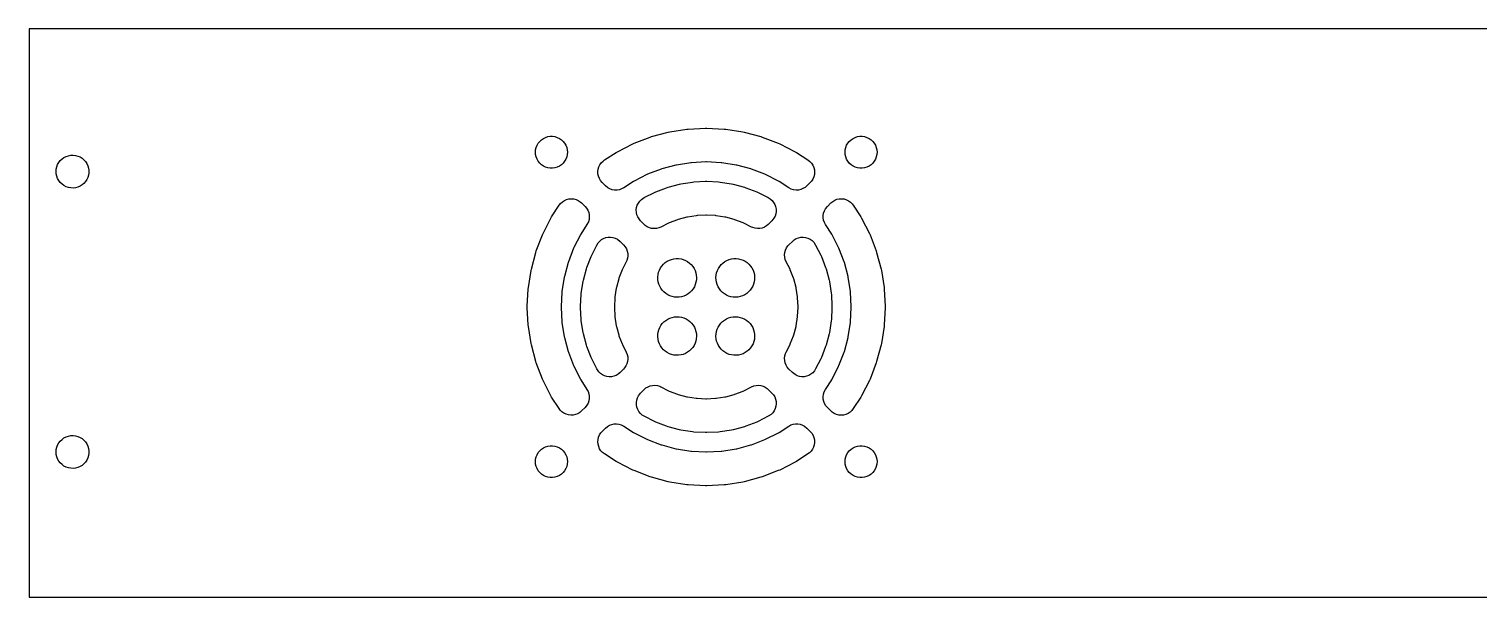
# Model space of a CAD drawing. Header units: metres. Extents: x 0 to 300, y 0 to 59.
# Drawn here: x 0 to 149.9, y 0 to 58.8 of the extents above; entities that cross this region are included whole.
import ezdxf

# ---------------------------------------------------------------- set-up
doc = ezdxf.new("R2010")
doc.units = ezdxf.units.M

msp = doc.modelspace()

# ---------------------------------------------------------------- linework, layer by layer
for p, q in [((299.75, 58.75), (0, 58.75)), ((0, 58.75), (0, 0)), ((64.3591, 47.6149), (66.0777, 48.0754)), ((66.0777, 48.0754), (66.2313, 48.108)), ((66.2313, 48.108), (67.9887, 48.3864)), ((67.9887, 48.3864), (68.1448, 48.4028)), ((68.1448, 48.4028), (69.9215, 48.4959)), ((69.9215, 48.4959), (70.0785, 48.4959)), ((70.0785, 48.4959), (71.8552, 48.4028)), ((71.8552, 48.4028), (72.0113, 48.3864)), ((72.0113, 48.3864), (73.7687, 48.108)), ((73.7687, 48.108), (73.9223, 48.0754)), ((73.9223, 48.0754), (75.6409, 47.6149)), ((52.3639, 46.2466), (52.4189, 46.4877)), ((52.4189, 46.4877), (52.5092, 46.7179)), ((52.5092, 46.7179), (52.6329, 46.9321)), ((52.6329, 46.9321), (52.7871, 47.1254)), ((52.7871, 47.1254), (52.9684, 47.2936)), ((52.9684, 47.2936), (53.1727, 47.4329)), ((53.1727, 47.4329), (53.3955, 47.5402)), ((53.3955, 47.5402), (53.6318, 47.6131)), ((53.6318, 47.6131), (53.8764, 47.65)), ((53.8764, 47.65), (54.1237, 47.65)), ((54.1237, 47.65), (54.3682, 47.6131)), ((54.3682, 47.6131), (54.6045, 47.5402)), ((54.6045, 47.5402), (54.8273, 47.4329)), ((54.8273, 47.4329), (55.0316, 47.2936)), ((55.0316, 47.2936), (55.2129, 47.1254)), ((55.2129, 47.1254), (55.3671, 46.9321)), ((55.3671, 46.9321), (55.4908, 46.7179)), ((55.4908, 46.7179), (55.5811, 46.4877)), ((55.5811, 46.4877), (55.6362, 46.2466)), ((60.82, 46.0571), (62.4053, 46.8649)), ((62.4053, 46.8649), (62.5488, 46.9288)), ((62.5488, 46.9288), (64.2098, 47.5664)), ((64.2098, 47.5664), (64.3591, 47.6149)), ((75.6409, 47.6149), (75.7902, 47.5664)), ((75.7902, 47.5664), (77.4512, 46.9288)), ((77.4512, 46.9288), (77.5947, 46.8649)), ((77.5947, 46.8649), (79.18, 46.0571)), ((84.3638, 46.2466), (84.4189, 46.4877)), ((84.4189, 46.4877), (84.5092, 46.7179)), ((84.5092, 46.7179), (84.6329, 46.9321)), ((84.6329, 46.9321), (84.7871, 47.1254)), ((84.7871, 47.1254), (84.9684, 47.2936)), ((84.9684, 47.2936), (85.1727, 47.4329)), ((85.1727, 47.4329), (85.3955, 47.5402)), ((85.3955, 47.5402), (85.6318, 47.6131)), ((85.6318, 47.6131), (85.8763, 47.65)), ((85.8763, 47.65), (86.1236, 47.65)), ((86.1236, 47.65), (86.3682, 47.6131)), ((86.3682, 47.6131), (86.6045, 47.5402)), ((86.6045, 47.5402), (86.8273, 47.4329)), ((86.8273, 47.4329), (87.0316, 47.2936)), ((87.0316, 47.2936), (87.2129, 47.1254)), ((87.2129, 47.1254), (87.3671, 46.9321)), ((87.3671, 46.9321), (87.4908, 46.7179)), ((87.4908, 46.7179), (87.5811, 46.4877)), ((87.5811, 46.4877), (87.6361, 46.2466)), ((3.0822, 44.938), (3.2339, 45.1344)), ((3.2339, 45.1344), (3.4125, 45.3067)), ((3.4125, 45.3067), (3.6144, 45.4511)), ((3.6144, 45.4511), (3.8351, 45.5646)), ((3.8351, 45.5646), (4.07, 45.6447)), ((4.07, 45.6447), (4.3141, 45.6898)), ((4.3141, 45.6898), (4.5621, 45.6989)), ((4.5621, 45.6989), (4.8088, 45.6717)), ((4.8088, 45.6717), (5.0489, 45.6089)), ((5.0489, 45.6089), (5.2773, 45.5119)), ((5.2773, 45.5119), (5.4892, 45.3826)), ((5.4892, 45.3826), (5.6799, 45.2238)), ((5.6799, 45.2238), (5.8455, 45.039)), ((5.8455, 45.039), (5.9825, 44.832)), ((52.3454, 46), (52.3639, 46.2466)), ((52.3639, 45.7534), (52.3454, 46)), ((52.4189, 45.5123), (52.3639, 45.7534)), ((52.5092, 45.2821), (52.4189, 45.5123)), ((52.6329, 45.0679), (52.5092, 45.2821)), ((52.7871, 44.8746), (52.6329, 45.0679)), ((55.3671, 45.0679), (55.2129, 44.8746)), ((55.4908, 45.2821), (55.3671, 45.0679)), ((55.5811, 45.5123), (55.4908, 45.2821)), ((55.6362, 45.7534), (55.5811, 45.5123)), ((55.6362, 46.2466), (55.6546, 46)), ((55.6546, 46), (55.6362, 45.7534)), ((59.1566, 44.9109), (59.3317, 45.0861)), ((59.3317, 45.0861), (59.4842, 45.1995)), ((59.4842, 45.1995), (60.6841, 45.9786)), ((60.6841, 45.9786), (60.82, 46.0571)), ((69.9607, 44.9979), (68.4714, 44.9199)), ((70.0393, 44.9979), (69.9607, 44.9979)), ((71.5286, 44.9199), (70.0393, 44.9979)), ((79.18, 46.0571), (79.3159, 45.9786)), ((79.3159, 45.9786), (80.5158, 45.1995)), ((80.5158, 45.1995), (80.7117, 45.0478)), ((80.7117, 45.0478), (80.88, 44.866)), ((84.3454, 46), (84.3638, 46.2466)), ((84.3638, 45.7534), (84.3454, 46)), ((84.4189, 45.5123), (84.3638, 45.7534)), ((84.5092, 45.2821), (84.4189, 45.5123)), ((84.6329, 45.0679), (84.5092, 45.2821)), ((84.7871, 44.8746), (84.6329, 45.0679)), ((87.3671, 45.0679), (87.2129, 44.8746)), ((87.4908, 45.2821), (87.3671, 45.0679)), ((87.5811, 45.5123), (87.4908, 45.2821)), ((87.6361, 45.7534), (87.5811, 45.5123)), ((87.6361, 46.2466), (87.6546, 46)), ((87.6546, 46), (87.6361, 45.7534)), ((2.8, 44), (2.8181, 44.2475)), ((2.8181, 43.7525), (2.8, 44)), ((2.8181, 44.2475), (2.8721, 44.4898)), ((2.8721, 43.5102), (2.8181, 43.7525)), ((2.8721, 44.4898), (2.9607, 44.7216)), ((2.9607, 43.2784), (2.8721, 43.5102)), ((2.9607, 44.7216), (3.0822, 44.938)), ((5.9825, 44.832), (6.0878, 44.6073)), ((6.0878, 44.6073), (6.1593, 44.3696)), ((6.1593, 43.6304), (6.0878, 43.3927)), ((6.1593, 44.3696), (6.1955, 44.1241)), ((6.1955, 43.8759), (6.1593, 43.6304)), ((6.1955, 44.1241), (6.1955, 43.8759)), ((52.9684, 44.7064), (52.7871, 44.8746)), ((53.1727, 44.567), (52.9684, 44.7064)), ((53.3955, 44.4597), (53.1727, 44.567)), ((53.6318, 44.3869), (53.3955, 44.4597)), ((53.8764, 44.35), (53.6318, 44.3869)), ((54.1237, 44.35), (53.8764, 44.35)), ((54.3682, 44.3869), (54.1237, 44.35)), ((54.6045, 44.4597), (54.3682, 44.3869)), ((54.8273, 44.567), (54.6045, 44.4597)), ((55.0316, 44.7064), (54.8273, 44.567)), ((55.2129, 44.8746), (55.0316, 44.7064)), ((58.8025, 44.0034), (58.8331, 44.2493)), ((58.8127, 43.7559), (58.8025, 44.0034)), ((58.8635, 43.5134), (58.8127, 43.7559)), ((58.8331, 44.2493), (58.9038, 44.4867)), ((58.9536, 43.2827), (58.8635, 43.5134)), ((58.9038, 44.4867), (59.0126, 44.7093)), ((59.0126, 44.7093), (59.1566, 44.9109)), ((63.864, 43.6853), (62.535, 43.0082)), ((63.9357, 43.7173), (63.864, 43.6853)), ((65.328, 44.2517), (63.9357, 43.7173)), ((65.4029, 44.2761), (65.328, 44.2517)), ((66.8432, 44.662), (65.4029, 44.2761)), ((66.9202, 44.6784), (66.8432, 44.662)), ((68.3933, 44.9117), (66.9202, 44.6784)), ((68.4714, 44.9199), (68.3933, 44.9117)), ((71.6067, 44.9117), (71.5286, 44.9199)), ((73.0798, 44.6784), (71.6067, 44.9117)), ((73.1568, 44.662), (73.0798, 44.6784)), ((74.5971, 44.2761), (73.1568, 44.662)), ((74.672, 44.2517), (74.5971, 44.2761)), ((76.0643, 43.7173), (74.672, 44.2517)), ((76.136, 43.6853), (76.0643, 43.7173)), ((77.465, 43.0082), (76.136, 43.6853)), ((80.88, 44.866), (81.0161, 44.659)), ((81.0161, 44.659), (81.1162, 44.4324)), ((81.1162, 44.4324), (81.1777, 44.1924)), ((81.179, 43.6986), (81.1189, 43.4583)), ((81.1777, 44.1924), (81.1988, 43.9456)), ((81.1988, 43.9456), (81.179, 43.6986)), ((84.9684, 44.7064), (84.7871, 44.8746)), ((85.1727, 44.567), (84.9684, 44.7064)), ((85.3955, 44.4597), (85.1727, 44.567)), ((85.6318, 44.3869), (85.3955, 44.4597)), ((85.8763, 44.35), (85.6318, 44.3869)), ((86.1236, 44.35), (85.8763, 44.35)), ((86.3682, 44.3869), (86.1236, 44.35)), ((86.6045, 44.4597), (86.3682, 44.3869)), ((86.8273, 44.567), (86.6045, 44.4597)), ((87.0316, 44.7064), (86.8273, 44.567)), ((87.2129, 44.8746), (87.0316, 44.7064)), ((3.0822, 43.062), (2.9607, 43.2784)), ((3.2339, 42.8656), (3.0822, 43.062)), ((3.4125, 42.6933), (3.2339, 42.8656)), ((3.6144, 42.5489), (3.4125, 42.6933)), ((3.8351, 42.4354), (3.6144, 42.5489)), ((4.07, 42.3553), (3.8351, 42.4354)), ((4.3141, 42.3102), (4.07, 42.3553)), ((4.5621, 42.3011), (4.3141, 42.3102)), ((4.8088, 42.3283), (4.5621, 42.3011)), ((5.0489, 42.3911), (4.8088, 42.3283)), ((5.2773, 42.4881), (5.0489, 42.3911)), ((5.4892, 42.6174), (5.2773, 42.4881)), ((5.6799, 42.7762), (5.4892, 42.6174)), ((5.8455, 42.961), (5.6799, 42.7762)), ((5.9825, 43.168), (5.8455, 42.961)), ((6.0878, 43.3927), (5.9825, 43.168)), ((59.0804, 43.0698), (58.9536, 43.2827)), ((59.2405, 42.8808), (59.0804, 43.0698)), ((59.5985, 42.5228), (59.2405, 42.8808)), ((59.8353, 42.33), (59.5985, 42.5228)), ((60.0528, 42.2115), (59.8353, 42.33)), ((60.2869, 42.1304), (60.0528, 42.2115)), ((60.5312, 42.0889), (60.2869, 42.1304)), ((60.7789, 42.0883), (60.5312, 42.0889)), ((61.0234, 42.1284), (60.7789, 42.0883)), ((61.2579, 42.2081), (61.0234, 42.1284)), ((61.4761, 42.3255), (61.2579, 42.2081)), ((62.467, 42.969), (61.4761, 42.3255)), ((62.535, 43.0082), (62.467, 42.969)), ((64.7857, 41.9042), (65.9095, 42.3356)), ((65.9095, 42.3356), (66.0588, 42.3841)), ((66.0588, 42.3841), (67.2211, 42.6955)), ((67.2211, 42.6955), (67.3747, 42.7282)), ((67.3747, 42.7282), (68.5636, 42.9165)), ((68.5636, 42.9165), (68.7197, 42.9329)), ((68.7197, 42.9329), (69.9215, 42.9959)), ((69.9215, 42.9959), (70.0785, 42.9959)), ((70.0785, 42.9959), (71.2803, 42.9329)), ((71.2803, 42.9329), (71.4364, 42.9165)), ((71.4364, 42.9165), (72.6253, 42.7282)), ((72.6253, 42.7282), (72.7789, 42.6955)), ((72.7789, 42.6955), (73.9412, 42.3841)), ((73.9412, 42.3841), (74.0905, 42.3356)), ((74.0905, 42.3356), (75.2143, 41.9042)), ((77.533, 42.969), (77.465, 43.0082)), ((78.5239, 42.3255), (77.533, 42.969)), ((78.7956, 42.1861), (78.5239, 42.3255)), ((79.033, 42.1154), (78.7956, 42.1861)), ((79.2789, 42.0847), (79.033, 42.1154)), ((79.5264, 42.095), (79.2789, 42.0847)), ((79.7688, 42.1458), (79.5264, 42.095)), ((79.9996, 42.2359), (79.7688, 42.1458)), ((80.2124, 42.3627), (79.9996, 42.2359)), ((80.4015, 42.5228), (80.2124, 42.3627)), ((80.7595, 42.8808), (80.4015, 42.5228)), ((80.8851, 43.0234), (80.7595, 42.8808)), ((81.02, 43.2312), (80.8851, 43.0234)), ((81.1189, 43.4583), (81.02, 43.2312)), ((54.0214, 39.3159), (54.8005, 40.5158)), ((54.8005, 40.5158), (54.9522, 40.7117)), ((54.9522, 40.7117), (55.134, 40.88)), ((55.134, 40.88), (55.341, 41.0161)), ((55.341, 41.0161), (55.5676, 41.1162)), ((55.5676, 41.1162), (55.8076, 41.1777)), ((55.8076, 41.1777), (56.0544, 41.1988)), ((56.0544, 41.1988), (56.3014, 41.179)), ((56.3014, 41.179), (56.5417, 41.1189)), ((56.5417, 41.1189), (56.7688, 41.02)), ((56.7688, 41.02), (56.9766, 40.8851)), ((56.9766, 40.8851), (57.1192, 40.7595)), ((57.1192, 40.7595), (57.4772, 40.4015)), ((62.8055, 40.2768), (62.8762, 40.5143)), ((62.8762, 40.5143), (62.985, 40.7368)), ((62.985, 40.7368), (63.129, 40.9385)), ((63.129, 40.9385), (63.3042, 41.1136)), ((63.3042, 41.1136), (63.5926, 41.3055)), ((63.5926, 41.3055), (64.6423, 41.8403)), ((64.6423, 41.8403), (64.7857, 41.9042)), ((75.2143, 41.9042), (75.3577, 41.8403)), ((75.3577, 41.8403), (76.4074, 41.3055)), ((76.4074, 41.3055), (76.6181, 41.1752)), ((76.6181, 41.1752), (76.8044, 41.012)), ((76.8044, 41.012), (76.9614, 40.8203)), ((76.9614, 40.8203), (77.0847, 40.6054)), ((77.0847, 40.6054), (77.1709, 40.3732)), ((82.5228, 40.4015), (82.8808, 40.7595)), ((82.8808, 40.7595), (83.0698, 40.9196)), ((83.0698, 40.9196), (83.2827, 41.0464)), ((83.2827, 41.0464), (83.5134, 41.1365)), ((83.5134, 41.1365), (83.7559, 41.1873)), ((83.7559, 41.1873), (84.0034, 41.1975)), ((84.0034, 41.1975), (84.2493, 41.1669)), ((84.2493, 41.1669), (84.4867, 41.0962)), ((84.4867, 41.0962), (84.7093, 40.9874)), ((84.7093, 40.9874), (84.9109, 40.8434)), ((84.9109, 40.8434), (85.0861, 40.6683)), ((85.0861, 40.6683), (85.1995, 40.5158)), ((85.1995, 40.5158), (85.9786, 39.3159)), ((53.1351, 37.5947), (53.9429, 39.18)), ((53.9429, 39.18), (54.0214, 39.3159)), ((57.4772, 40.4015), (57.6373, 40.2124)), ((57.6373, 40.2124), (57.7641, 39.9996)), ((57.7641, 39.9996), (57.8542, 39.7688)), ((57.8846, 39.033), (57.8139, 38.7956)), ((57.8542, 39.7688), (57.905, 39.5264)), ((57.9153, 39.2789), (57.8846, 39.033)), ((57.905, 39.5264), (57.9153, 39.2789)), ((62.7749, 40.031), (62.8055, 40.2768)), ((62.7851, 39.7835), (62.7749, 40.031)), ((62.836, 39.541), (62.7851, 39.7835)), ((62.926, 39.3102), (62.836, 39.541)), ((63.0528, 39.0974), (62.926, 39.3102)), ((63.213, 38.9084), (63.0528, 39.0974)), ((67.0276, 39.0209), (66.1727, 38.6928)), ((67.1023, 39.0452), (67.0276, 39.0209)), ((67.9869, 39.2822), (67.1023, 39.0452)), ((68.0636, 39.2985), (67.9869, 39.2822)), ((68.9683, 39.4418), (68.0636, 39.2985)), ((69.0462, 39.45), (68.9683, 39.4418)), ((69.9607, 39.4979), (69.0462, 39.45)), ((70.0393, 39.4979), (69.9607, 39.4979)), ((70.9538, 39.45), (70.0393, 39.4979)), ((71.0317, 39.4418), (70.9538, 39.45)), ((71.9364, 39.2985), (71.0317, 39.4418)), ((72.0131, 39.2822), (71.9364, 39.2985)), ((72.8977, 39.0452), (72.0131, 39.2822)), ((72.9724, 39.0209), (72.8977, 39.0452)), ((73.8273, 38.6928), (72.9724, 39.0209)), ((77.0021, 39.18), (76.787, 38.9084)), ((77.1145, 39.4007), (77.0021, 39.18)), ((77.1892, 39.6369), (77.1145, 39.4007)), ((77.1709, 40.3732), (77.2177, 40.1299)), ((77.2239, 39.8822), (77.1892, 39.6369)), ((77.2177, 40.1299), (77.2239, 39.8822)), ((82.0883, 39.2211), (82.0889, 39.4688)), ((82.1284, 38.9766), (82.0883, 39.2211)), ((82.0889, 39.4688), (82.1304, 39.7131)), ((82.2081, 38.7421), (82.1284, 38.9766)), ((82.1304, 39.7131), (82.2115, 39.9472)), ((82.2115, 39.9472), (82.33, 40.1647)), ((82.33, 40.1647), (82.5228, 40.4015)), ((85.9786, 39.3159), (86.0571, 39.18)), ((86.0571, 39.18), (86.8649, 37.5947)), ((53.0712, 37.4512), (53.1351, 37.5947)), ((57.031, 37.533), (56.9918, 37.465)), ((57.6745, 38.5239), (57.031, 37.533)), ((57.8139, 38.7956), (57.6745, 38.5239)), ((63.5811, 38.5402), (63.213, 38.9084)), ((63.6914, 38.4403), (63.5811, 38.5402)), ((63.8954, 38.2997), (63.6914, 38.4403)), ((64.1197, 38.1946), (63.8954, 38.2997)), ((64.3583, 38.1279), (64.1197, 38.1946)), ((64.6046, 38.1013), (64.3583, 38.1279)), ((64.8519, 38.1156), (64.6046, 38.1013)), ((65.0935, 38.1705), (64.8519, 38.1156)), ((65.3228, 38.2643), (65.0935, 38.1705)), ((66.1009, 38.6608), (65.3228, 38.2643)), ((66.1727, 38.6928), (66.1009, 38.6608)), ((73.8991, 38.6608), (73.8273, 38.6928)), ((74.6772, 38.2643), (73.8991, 38.6608)), ((74.8129, 38.2034), (74.6772, 38.2643)), ((75.0504, 38.1328), (74.8129, 38.2034)), ((75.2962, 38.1021), (75.0504, 38.1328)), ((75.5437, 38.1124), (75.2962, 38.1021)), ((75.7862, 38.1632), (75.5437, 38.1124)), ((76.017, 38.2533), (75.7862, 38.1632)), ((76.2298, 38.3801), (76.017, 38.2533)), ((76.4189, 38.5402), (76.2298, 38.3801)), ((76.787, 38.9084), (76.4189, 38.5402)), ((82.3255, 38.5239), (82.2081, 38.7421)), ((82.969, 37.533), (82.3255, 38.5239)), ((83.0082, 37.465), (82.969, 37.533)), ((86.8649, 37.5947), (86.9288, 37.4512)), ((52.4336, 35.7902), (53.0712, 37.4512)), ((56.2827, 36.0643), (55.7483, 34.672)), ((56.3147, 36.136), (56.2827, 36.0643)), ((56.9918, 37.465), (56.3147, 36.136)), ((58.1597, 35.3577), (58.6945, 36.4074)), ((58.6945, 36.4074), (58.8248, 36.6181)), ((58.8248, 36.6181), (58.988, 36.8044)), ((58.988, 36.8044), (59.1797, 36.9614)), ((59.1797, 36.9614), (59.3946, 37.0847)), ((59.3946, 37.0847), (59.6268, 37.1709)), ((59.6268, 37.1709), (59.8701, 37.2177)), ((59.8701, 37.2177), (60.1178, 37.2239)), ((60.1178, 37.2239), (60.3631, 37.1892)), ((60.3631, 37.1892), (60.5993, 37.1145)), ((60.5993, 37.1145), (60.82, 37.0021)), ((60.82, 37.0021), (61.0916, 36.787)), ((61.0916, 36.787), (61.4598, 36.4189)), ((61.4598, 36.4189), (61.6199, 36.2298)), ((61.6199, 36.2298), (61.7467, 36.017)), ((61.7467, 36.017), (61.8368, 35.7862)), ((78.1946, 35.8803), (78.2997, 36.1046)), ((78.2997, 36.1046), (78.4403, 36.3086)), ((78.4403, 36.3086), (78.5402, 36.4189)), ((78.5402, 36.4189), (78.9084, 36.787)), ((78.9084, 36.787), (79.0974, 36.9472)), ((79.0974, 36.9472), (79.3102, 37.074)), ((79.3102, 37.074), (79.541, 37.164)), ((79.541, 37.164), (79.7835, 37.2149)), ((79.7835, 37.2149), (80.031, 37.2251)), ((80.031, 37.2251), (80.2768, 37.1945)), ((80.2768, 37.1945), (80.5143, 37.1238)), ((80.5143, 37.1238), (80.7368, 37.015)), ((80.7368, 37.015), (80.9385, 36.871)), ((80.9385, 36.871), (81.1136, 36.6958)), ((81.1136, 36.6958), (81.3055, 36.4074)), ((81.3055, 36.4074), (81.8403, 35.3577)), ((83.6853, 36.136), (83.0082, 37.465)), ((83.7173, 36.0643), (83.6853, 36.136)), ((84.2517, 34.672), (83.7173, 36.0643)), ((86.9288, 37.4512), (87.5664, 35.7902)), ((51.9246, 33.9223), (52.3851, 35.6409)), ((52.3851, 35.6409), (52.4336, 35.7902)), ((55.7239, 34.5971), (55.338, 33.1568)), ((55.7483, 34.672), (55.7239, 34.5971)), ((57.6644, 34.0905), (58.0958, 35.2143)), ((58.0958, 35.2143), (58.1597, 35.3577)), ((61.7357, 34.6772), (61.3392, 33.8991)), ((61.7966, 34.8129), (61.7357, 34.6772)), ((61.8672, 35.0504), (61.7966, 34.8129)), ((61.8368, 35.7862), (61.8876, 35.5437)), ((61.8979, 35.2962), (61.8672, 35.0504)), ((61.8876, 35.5437), (61.8979, 35.2962)), ((65.5806, 34.4194), (65.7651, 34.5825)), ((65.7651, 34.5825), (65.9682, 34.7216)), ((65.9682, 34.7216), (66.187, 34.8348)), ((66.187, 34.8348), (66.4179, 34.9202)), ((66.4179, 34.9202), (66.6576, 34.9766)), ((66.6576, 34.9766), (66.9024, 35.0031)), ((66.9024, 35.0031), (67.1487, 34.9993)), ((67.1487, 34.9993), (67.3925, 34.9653)), ((67.3925, 34.9653), (67.6304, 34.9015)), ((67.6304, 34.9015), (67.8586, 34.809)), ((67.8586, 34.809), (68.0737, 34.6892)), ((68.0737, 34.6892), (68.2725, 34.5439)), ((68.2725, 34.5439), (68.4519, 34.3752)), ((71.5481, 34.3752), (71.7275, 34.5439)), ((71.7275, 34.5439), (71.9263, 34.6892)), ((71.9263, 34.6892), (72.1414, 34.809)), ((72.1414, 34.809), (72.3696, 34.9015)), ((72.3696, 34.9015), (72.6075, 34.9653)), ((72.6075, 34.9653), (72.8513, 34.9993)), ((72.8513, 34.9993), (73.0976, 35.0031)), ((73.0976, 35.0031), (73.3424, 34.9766)), ((73.3424, 34.9766), (73.5821, 34.9202)), ((73.5821, 34.9202), (73.813, 34.8348)), ((73.813, 34.8348), (74.0318, 34.7216)), ((74.0318, 34.7216), (74.2349, 34.5825)), ((74.2349, 34.5825), (74.4194, 34.4194)), ((78.1013, 35.3954), (78.1279, 35.6417)), ((78.1156, 35.1481), (78.1013, 35.3954)), ((78.1705, 34.9065), (78.1156, 35.1481)), ((78.1279, 35.6417), (78.1946, 35.8803)), ((78.2643, 34.6772), (78.1705, 34.9065)), ((78.6608, 33.8991), (78.2643, 34.6772)), ((81.8403, 35.3577), (81.9042, 35.2143)), ((81.9042, 35.2143), (82.3356, 34.0905)), ((84.2761, 34.5971), (84.2517, 34.672)), ((84.662, 33.1568), (84.2761, 34.5971)), ((87.5664, 35.7902), (87.6149, 35.6409)), ((87.6149, 35.6409), (88.0754, 33.9223)), ((51.6136, 32.0113), (51.892, 33.7687)), ((51.892, 33.7687), (51.9246, 33.9223)), ((55.3216, 33.0798), (55.0883, 31.6067)), ((55.338, 33.1568), (55.3216, 33.0798)), ((57.3045, 32.7789), (57.6159, 33.9412)), ((57.6159, 33.9412), (57.6644, 34.0905)), ((61.3072, 33.8273), (60.9791, 32.9724)), ((61.3392, 33.8991), (61.3072, 33.8273)), ((64.9969, 33.0976), (65.0234, 33.3424)), ((65.0007, 32.8513), (64.9969, 33.0976)), ((65.0234, 33.3424), (65.0798, 33.5821)), ((65.0798, 33.5821), (65.1652, 33.813)), ((65.1652, 33.813), (65.2784, 34.0318)), ((65.2784, 34.0318), (65.4175, 34.2349)), ((65.4175, 34.2349), (65.5806, 34.4194)), ((68.4519, 34.3752), (68.6092, 34.1857)), ((68.6092, 34.1857), (68.7421, 33.9784)), ((68.7421, 33.9784), (68.8484, 33.7563)), ((68.8484, 33.7563), (68.9267, 33.5228)), ((68.9267, 33.5228), (68.9756, 33.2815)), ((68.9756, 33.2815), (68.9946, 33.036)), ((68.9946, 33.036), (68.9832, 32.79)), ((71.0054, 33.036), (71.0244, 33.2815)), ((71.0168, 32.79), (71.0054, 33.036)), ((71.0244, 33.2815), (71.0733, 33.5228)), ((71.0733, 33.5228), (71.1516, 33.7563)), ((71.1516, 33.7563), (71.2579, 33.9784)), ((71.2579, 33.9784), (71.3908, 34.1857)), ((71.3908, 34.1857), (71.5481, 34.3752)), ((74.4194, 34.4194), (74.5825, 34.2349)), ((74.5825, 34.2349), (74.7216, 34.0318)), ((74.7216, 34.0318), (74.8348, 33.813)), ((74.8348, 33.813), (74.9202, 33.5821)), ((74.9202, 33.5821), (74.9766, 33.3424)), ((74.9766, 33.3424), (75.0031, 33.0976)), ((75.0031, 33.0976), (74.9993, 32.8513)), ((78.6928, 33.8273), (78.6608, 33.8991)), ((79.0209, 32.9724), (78.6928, 33.8273)), ((82.3356, 34.0905), (82.3841, 33.9412)), ((82.3841, 33.9412), (82.6955, 32.7789)), ((84.6784, 33.0798), (84.662, 33.1568)), ((84.9117, 31.6067), (84.6784, 33.0798)), ((88.0754, 33.9223), (88.108, 33.7687)), ((88.108, 33.7687), (88.3864, 32.0113)), ((51.5041, 30.0785), (51.5972, 31.8552)), ((51.5972, 31.8552), (51.6136, 32.0113)), ((55.0801, 31.5286), (55.0021, 30.0393)), ((55.0883, 31.6067), (55.0801, 31.5286)), ((57.0835, 31.4364), (57.2718, 32.6253)), ((57.2718, 32.6253), (57.3045, 32.7789)), ((60.7015, 31.9364), (60.5582, 31.0317)), ((60.7178, 32.0131), (60.7015, 31.9364)), ((60.9548, 32.8977), (60.7178, 32.0131)), ((60.9791, 32.9724), (60.9548, 32.8977)), ((65.0347, 32.6075), (65.0007, 32.8513)), ((65.0985, 32.3696), (65.0347, 32.6075)), ((65.191, 32.1414), (65.0985, 32.3696)), ((65.3108, 31.9263), (65.191, 32.1414)), ((65.4561, 31.7275), (65.3108, 31.9263)), ((65.6248, 31.5481), (65.4561, 31.7275)), ((65.8143, 31.3908), (65.6248, 31.5481)), ((68.3193, 31.5066), (68.1251, 31.3552)), ((68.4934, 31.6807), (68.3193, 31.5066)), ((68.6448, 31.8749), (68.4934, 31.6807)), ((68.7712, 32.0863), (68.6448, 31.8749)), ((68.8707, 32.3115), (68.7712, 32.0863)), ((68.9417, 32.5473), (68.8707, 32.3115)), ((68.9832, 32.79), (68.9417, 32.5473)), ((71.0583, 32.5473), (71.0168, 32.79)), ((71.1293, 32.3115), (71.0583, 32.5473)), ((71.2288, 32.0863), (71.1293, 32.3115)), ((71.3552, 31.8749), (71.2288, 32.0863)), ((71.5066, 31.6807), (71.3552, 31.8749)), ((71.6807, 31.5066), (71.5066, 31.6807)), ((71.8749, 31.3552), (71.6807, 31.5066)), ((74.3752, 31.5481), (74.1857, 31.3908)), ((74.5439, 31.7275), (74.3752, 31.5481)), ((74.6892, 31.9263), (74.5439, 31.7275)), ((74.809, 32.1414), (74.6892, 31.9263)), ((74.9015, 32.3696), (74.809, 32.1414)), ((74.9653, 32.6075), (74.9015, 32.3696)), ((74.9993, 32.8513), (74.9653, 32.6075)), ((79.0452, 32.8977), (79.0209, 32.9724)), ((79.2822, 32.0131), (79.0452, 32.8977)), ((79.2985, 31.9364), (79.2822, 32.0131)), ((79.4418, 31.0317), (79.2985, 31.9364)), ((82.6955, 32.7789), (82.7282, 32.6253)), ((82.7282, 32.6253), (82.9165, 31.4364)), ((84.9199, 31.5286), (84.9117, 31.6067)), ((84.9979, 30.0393), (84.9199, 31.5286)), ((88.3864, 32.0113), (88.4028, 31.8552)), ((88.4028, 31.8552), (88.4959, 30.0785)), ((51.5041, 29.9215), (51.5041, 30.0785)), ((55.0021, 30.0393), (55.0021, 29.9607)), ((57.0041, 30.0785), (57.0671, 31.2803)), ((57.0041, 29.9215), (57.0041, 30.0785)), ((57.0671, 31.2803), (57.0835, 31.4364)), ((60.55, 30.9538), (60.5021, 30.0393)), ((60.5021, 30.0393), (60.5021, 29.9607)), ((60.5582, 31.0317), (60.55, 30.9538)), ((66.0216, 31.2579), (65.8143, 31.3908)), ((66.2437, 31.1516), (66.0216, 31.2579)), ((66.4772, 31.0733), (66.2437, 31.1516)), ((66.7185, 31.0244), (66.4772, 31.0733)), ((66.964, 31.0054), (66.7185, 31.0244)), ((67.21, 31.0168), (66.964, 31.0054)), ((67.4527, 31.0583), (67.21, 31.0168)), ((67.6885, 31.1293), (67.4527, 31.0583)), ((67.9137, 31.2288), (67.6885, 31.1293)), ((68.1251, 31.3552), (67.9137, 31.2288)), ((72.0863, 31.2288), (71.8749, 31.3552)), ((72.3115, 31.1293), (72.0863, 31.2288)), ((72.5473, 31.0583), (72.3115, 31.1293)), ((72.79, 31.0168), (72.5473, 31.0583)), ((73.036, 31.0054), (72.79, 31.0168)), ((73.2815, 31.0244), (73.036, 31.0054)), ((73.5228, 31.0733), (73.2815, 31.0244)), ((73.7563, 31.1516), (73.5228, 31.0733)), ((73.9784, 31.2579), (73.7563, 31.1516)), ((74.1857, 31.3908), (73.9784, 31.2579)), ((79.45, 30.9538), (79.4418, 31.0317)), ((79.4979, 30.0393), (79.45, 30.9538)), ((79.4979, 29.9607), (79.4979, 30.0393)), ((82.9165, 31.4364), (82.9329, 31.2803)), ((82.9329, 31.2803), (82.9959, 30.0785)), ((82.9959, 30.0785), (82.9959, 29.9215)), ((84.9979, 29.9607), (84.9979, 30.0393)), ((88.4959, 30.0785), (88.4959, 29.9215)), ((51.5972, 28.1448), (51.5041, 29.9215)), ((55.0021, 29.9607), (55.0801, 28.4714)), ((57.0671, 28.7197), (57.0041, 29.9215)), ((57.0835, 28.5636), (57.0671, 28.7197)), ((57.2718, 27.3747), (57.0835, 28.5636)), ((60.5021, 29.9607), (60.55, 29.0462)), ((60.55, 29.0462), (60.5582, 28.9683)), ((60.5582, 28.9683), (60.7015, 28.0636)), ((65.6248, 28.4519), (65.8143, 28.6092)), ((65.8143, 28.6092), (66.0216, 28.7421)), ((66.0216, 28.7421), (66.2437, 28.8484)), ((66.2437, 28.8484), (66.4772, 28.9267)), ((66.4772, 28.9267), (66.7185, 28.9756)), ((66.7185, 28.9756), (66.964, 28.9946)), ((66.964, 28.9946), (67.21, 28.9832)), ((67.21, 28.9832), (67.4527, 28.9417)), ((67.4527, 28.9417), (67.6885, 28.8707)), ((67.6885, 28.8707), (67.9137, 28.7712)), ((67.9137, 28.7712), (68.1251, 28.6448)), ((68.1251, 28.6448), (68.3193, 28.4934)), ((68.3193, 28.4934), (68.4934, 28.3193)), ((71.5066, 28.3193), (71.6807, 28.4934)), ((71.6807, 28.4934), (71.8749, 28.6448)), ((71.8749, 28.6448), (72.0863, 28.7712)), ((72.0863, 28.7712), (72.3115, 28.8707)), ((72.3115, 28.8707), (72.5473, 28.9417)), ((72.5473, 28.9417), (72.79, 28.9832)), ((72.79, 28.9832), (73.036, 28.9946)), ((73.036, 28.9946), (73.2815, 28.9756)), ((73.2815, 28.9756), (73.5228, 28.9267)), ((73.5228, 28.9267), (73.7563, 28.8484)), ((73.7563, 28.8484), (73.9784, 28.7421)), ((73.9784, 28.7421), (74.1857, 28.6092)), ((74.1857, 28.6092), (74.3752, 28.4519)), ((79.2985, 28.0636), (79.4418, 28.9683)), ((79.4418, 28.9683), (79.45, 29.0462)), ((79.45, 29.0462), (79.4979, 29.9607)), ((82.9165, 28.5636), (82.7282, 27.3747)), ((82.9329, 28.7197), (82.9165, 28.5636)), ((82.9959, 29.9215), (82.9329, 28.7197)), ((84.9199, 28.4714), (84.9979, 29.9607)), ((88.4959, 29.9215), (88.4028, 28.1448)), ((51.6136, 27.9887), (51.5972, 28.1448)), ((51.892, 26.2313), (51.6136, 27.9887)), ((55.0801, 28.4714), (55.0883, 28.3933)), ((55.0883, 28.3933), (55.3216, 26.9202)), ((57.3045, 27.2211), (57.2718, 27.3747)), ((57.6159, 26.0588), (57.3045, 27.2211)), ((60.7015, 28.0636), (60.7178, 27.9869)), ((60.7178, 27.9869), (60.9548, 27.1023)), ((60.9548, 27.1023), (60.9791, 27.0276)), ((60.9791, 27.0276), (61.3072, 26.1727)), ((64.9969, 26.9024), (65.0007, 27.1487)), ((65.0007, 27.1487), (65.0347, 27.3925)), ((65.0347, 27.3925), (65.0985, 27.6304)), ((65.0985, 27.6304), (65.191, 27.8586)), ((65.191, 27.8586), (65.3108, 28.0737)), ((65.3108, 28.0737), (65.4561, 28.2725)), ((65.4561, 28.2725), (65.6248, 28.4519)), ((68.4934, 28.3193), (68.6448, 28.1251)), ((68.6448, 28.1251), (68.7712, 27.9137)), ((68.7712, 27.9137), (68.8707, 27.6885)), ((68.8707, 27.6885), (68.9417, 27.4527)), ((68.9417, 27.4527), (68.9832, 27.21)), ((68.9832, 27.21), (68.9946, 26.964)), ((71.0054, 26.964), (71.0168, 27.21)), ((71.0168, 27.21), (71.0583, 27.4527)), ((71.0583, 27.4527), (71.1293, 27.6885)), ((71.1293, 27.6885), (71.2288, 27.9137)), ((71.2288, 27.9137), (71.3552, 28.1251)), ((71.3552, 28.1251), (71.5066, 28.3193)), ((74.3752, 28.4519), (74.5439, 28.2725)), ((74.5439, 28.2725), (74.6892, 28.0737)), ((74.6892, 28.0737), (74.809, 27.8586)), ((74.809, 27.8586), (74.9015, 27.6304)), ((74.9015, 27.6304), (74.9653, 27.3925)), ((74.9653, 27.3925), (74.9993, 27.1487)), ((74.9993, 27.1487), (75.0031, 26.9024)), ((78.6928, 26.1727), (79.0209, 27.0276)), ((79.0209, 27.0276), (79.0452, 27.1023)), ((79.0452, 27.1023), (79.2822, 27.9869)), ((79.2822, 27.9869), (79.2985, 28.0636)), ((82.6955, 27.2211), (82.3841, 26.0588)), ((82.7282, 27.3747), (82.6955, 27.2211)), ((84.6784, 26.9202), (84.9117, 28.3933)), ((84.9117, 28.3933), (84.9199, 28.4714)), ((88.3864, 27.9887), (88.108, 26.2313)), ((88.4028, 28.1448), (88.3864, 27.9887)), ((51.9246, 26.0777), (51.892, 26.2313)), ((52.3851, 24.3591), (51.9246, 26.0777)), ((55.3216, 26.9202), (55.338, 26.8432)), ((55.338, 26.8432), (55.7239, 25.4029)), ((57.6644, 25.9095), (57.6159, 26.0588)), ((58.0958, 24.7857), (57.6644, 25.9095)), ((61.3072, 26.1727), (61.3392, 26.1009)), ((61.3392, 26.1009), (61.7357, 25.3228)), ((65.0234, 26.6576), (64.9969, 26.9024)), ((65.0798, 26.4179), (65.0234, 26.6576)), ((65.1652, 26.187), (65.0798, 26.4179)), ((65.2784, 25.9682), (65.1652, 26.187)), ((65.4175, 25.7651), (65.2784, 25.9682)), ((65.5806, 25.5806), (65.4175, 25.7651)), ((65.7651, 25.4175), (65.5806, 25.5806)), ((68.4519, 25.6248), (68.2725, 25.4561)), ((68.6092, 25.8143), (68.4519, 25.6248)), ((68.7421, 26.0216), (68.6092, 25.8143)), ((68.8484, 26.2437), (68.7421, 26.0216)), ((68.9267, 26.4772), (68.8484, 26.2437)), ((68.9756, 26.7185), (68.9267, 26.4772)), ((68.9946, 26.964), (68.9756, 26.7185)), ((71.0244, 26.7185), (71.0054, 26.964)), ((71.0733, 26.4772), (71.0244, 26.7185)), ((71.1516, 26.2437), (71.0733, 26.4772)), ((71.2579, 26.0216), (71.1516, 26.2437)), ((71.3908, 25.8143), (71.2579, 26.0216)), ((71.5481, 25.6248), (71.3908, 25.8143)), ((71.7275, 25.4561), (71.5481, 25.6248)), ((74.4194, 25.5806), (74.2349, 25.4175)), ((74.5825, 25.7651), (74.4194, 25.5806)), ((74.7216, 25.9682), (74.5825, 25.7651)), ((74.8348, 26.187), (74.7216, 25.9682)), ((74.9202, 26.4179), (74.8348, 26.187)), ((74.9766, 26.6576), (74.9202, 26.4179)), ((75.0031, 26.9024), (74.9766, 26.6576)), ((78.2643, 25.3228), (78.6608, 26.1009)), ((78.6608, 26.1009), (78.6928, 26.1727)), ((82.3356, 25.9095), (81.9042, 24.7857)), ((82.3841, 26.0588), (82.3356, 25.9095)), ((84.2761, 25.4029), (84.662, 26.8432)), ((84.662, 26.8432), (84.6784, 26.9202)), ((88.0754, 26.0777), (87.6149, 24.3591)), ((88.108, 26.2313), (88.0754, 26.0777)), ((52.4336, 24.2098), (52.3851, 24.3591)), ((53.0712, 22.5488), (52.4336, 24.2098)), ((55.7239, 25.4029), (55.7483, 25.328)), ((55.7483, 25.328), (56.2827, 23.9357)), ((58.1597, 24.6423), (58.0958, 24.7857)), ((58.6945, 23.5926), (58.1597, 24.6423)), ((61.8054, 24.1197), (61.7003, 23.8954)), ((61.7357, 25.3228), (61.8295, 25.0935)), ((61.8721, 24.3583), (61.8054, 24.1197)), ((61.8295, 25.0935), (61.8844, 24.8519)), ((61.8987, 24.6046), (61.8721, 24.3583)), ((61.8844, 24.8519), (61.8987, 24.6046)), ((65.9682, 25.2784), (65.7651, 25.4175)), ((66.187, 25.1652), (65.9682, 25.2784)), ((66.4179, 25.0798), (66.187, 25.1652)), ((66.6576, 25.0234), (66.4179, 25.0798)), ((66.9024, 24.9969), (66.6576, 25.0234)), ((67.1487, 25.0007), (66.9024, 24.9969)), ((67.3925, 25.0347), (67.1487, 25.0007)), ((67.6304, 25.0985), (67.3925, 25.0347)), ((67.8586, 25.191), (67.6304, 25.0985)), ((68.0737, 25.3108), (67.8586, 25.191)), ((68.2725, 25.4561), (68.0737, 25.3108)), ((71.9263, 25.3108), (71.7275, 25.4561)), ((72.1414, 25.191), (71.9263, 25.3108)), ((72.3696, 25.0985), (72.1414, 25.191)), ((72.6075, 25.0347), (72.3696, 25.0985)), ((72.8513, 25.0007), (72.6075, 25.0347)), ((73.0976, 24.9969), (72.8513, 25.0007)), ((73.3424, 25.0234), (73.0976, 24.9969)), ((73.5821, 25.0798), (73.3424, 25.0234)), ((73.813, 25.1652), (73.5821, 25.0798)), ((74.0318, 25.2784), (73.813, 25.1652)), ((74.2349, 25.4175), (74.0318, 25.2784)), ((78.1021, 24.7038), (78.1328, 24.9496)), ((78.1124, 24.4563), (78.1021, 24.7038)), ((78.1632, 24.2138), (78.1124, 24.4563)), ((78.1328, 24.9496), (78.2034, 25.1871)), ((78.2533, 23.983), (78.1632, 24.2138)), ((78.2034, 25.1871), (78.2643, 25.3228)), ((78.3801, 23.7702), (78.2533, 23.983)), ((81.8403, 24.6423), (81.3055, 23.5926)), ((81.9042, 24.7857), (81.8403, 24.6423)), ((83.7173, 23.9357), (84.2517, 25.328)), ((84.2517, 25.328), (84.2761, 25.4029)), ((87.5664, 24.2098), (86.9288, 22.5488)), ((87.6149, 24.3591), (87.5664, 24.2098)), ((53.1351, 22.4053), (53.0712, 22.5488)), ((56.2827, 23.9357), (56.3147, 23.864)), ((56.3147, 23.864), (56.9918, 22.535)), ((56.9918, 22.535), (57.031, 22.467)), ((58.8864, 23.3042), (58.6945, 23.5926)), ((59.0615, 23.129), (58.8864, 23.3042)), ((59.2632, 22.985), (59.0615, 23.129)), ((59.4857, 22.8762), (59.2632, 22.985)), ((59.7232, 22.8055), (59.4857, 22.8762)), ((59.969, 22.7749), (59.7232, 22.8055)), ((60.2165, 22.7851), (59.969, 22.7749)), ((60.459, 22.836), (60.2165, 22.7851)), ((60.6898, 22.926), (60.459, 22.836)), ((60.9026, 23.0528), (60.6898, 22.926)), ((61.0916, 23.213), (60.9026, 23.0528)), ((61.4598, 23.5811), (61.0916, 23.213)), ((61.5597, 23.6914), (61.4598, 23.5811)), ((61.7003, 23.8954), (61.5597, 23.6914)), ((78.5402, 23.5811), (78.3801, 23.7702)), ((78.9084, 23.213), (78.5402, 23.5811)), ((79.18, 22.9979), (78.9084, 23.213)), ((79.4007, 22.8855), (79.18, 22.9979)), ((79.6369, 22.8108), (79.4007, 22.8855)), ((79.8822, 22.7761), (79.6369, 22.8108)), ((80.1299, 22.7823), (79.8822, 22.7761)), ((80.3732, 22.8291), (80.1299, 22.7823)), ((80.6054, 22.9153), (80.3732, 22.8291)), ((80.8203, 23.0386), (80.6054, 22.9153)), ((81.012, 23.1956), (80.8203, 23.0386)), ((81.1752, 23.3819), (81.012, 23.1956)), ((81.3055, 23.5926), (81.1752, 23.3819)), ((82.969, 22.467), (83.0082, 22.535)), ((83.0082, 22.535), (83.6853, 23.864)), ((83.6853, 23.864), (83.7173, 23.9357)), ((86.9288, 22.5488), (86.8649, 22.4053)), ((53.9429, 20.82), (53.1351, 22.4053)), ((57.031, 22.467), (57.6745, 21.4761)), ((57.6745, 21.4761), (57.7919, 21.2579)), ((57.7919, 21.2579), (57.8716, 21.0234)), ((57.8716, 21.0234), (57.9117, 20.7789)), ((62.9979, 20.82), (63.213, 21.0916)), ((63.213, 21.0916), (63.5811, 21.4598)), ((63.5811, 21.4598), (63.7702, 21.6199)), ((63.7702, 21.6199), (63.983, 21.7467)), ((63.983, 21.7467), (64.2138, 21.8368)), ((64.2138, 21.8368), (64.4563, 21.8876)), ((64.4563, 21.8876), (64.7038, 21.8979)), ((64.7038, 21.8979), (64.9496, 21.8672)), ((64.9496, 21.8672), (65.1871, 21.7966)), ((65.1871, 21.7966), (65.3228, 21.7357)), ((65.3228, 21.7357), (66.1009, 21.3392)), ((66.1009, 21.3392), (66.1727, 21.3072)), ((66.1727, 21.3072), (67.0276, 20.9791)), ((72.9724, 20.9791), (73.8273, 21.3072)), ((73.8273, 21.3072), (73.8991, 21.3392)), ((73.8991, 21.3392), (74.6772, 21.7357)), ((74.6772, 21.7357), (74.9065, 21.8295)), ((74.9065, 21.8295), (75.1481, 21.8844)), ((75.1481, 21.8844), (75.3954, 21.8987)), ((75.3954, 21.8987), (75.6417, 21.8721)), ((75.6417, 21.8721), (75.8803, 21.8054)), ((75.8803, 21.8054), (76.1046, 21.7003)), ((76.1046, 21.7003), (76.3086, 21.5597)), ((76.3086, 21.5597), (76.4189, 21.4598)), ((76.4189, 21.4598), (76.787, 21.0916)), ((76.787, 21.0916), (76.9472, 20.9026)), ((82.1154, 20.967), (82.1861, 21.2044)), ((82.1861, 21.2044), (82.3255, 21.4761)), ((82.3255, 21.4761), (82.969, 22.467)), ((86.8649, 22.4053), (86.0571, 20.82)), ((54.0214, 20.6841), (53.9429, 20.82)), ((54.8005, 19.4842), (54.0214, 20.6841)), ((54.9139, 19.3317), (54.8005, 19.4842)), ((57.4772, 19.5985), (57.1192, 19.2405)), ((57.67, 19.8353), (57.4772, 19.5985)), ((57.7885, 20.0528), (57.67, 19.8353)), ((57.8696, 20.2869), (57.7885, 20.0528)), ((57.9111, 20.5312), (57.8696, 20.2869)), ((57.9117, 20.7789), (57.9111, 20.5312)), ((62.7761, 20.1178), (62.8108, 20.3631)), ((62.7823, 19.8701), (62.7761, 20.1178)), ((62.8291, 19.6268), (62.7823, 19.8701)), ((62.8108, 20.3631), (62.8855, 20.5993)), ((62.9153, 19.3946), (62.8291, 19.6268)), ((62.8855, 20.5993), (62.9979, 20.82)), ((67.0276, 20.9791), (67.1023, 20.9548)), ((67.1023, 20.9548), (67.9869, 20.7178)), ((67.9869, 20.7178), (68.0636, 20.7015)), ((68.0636, 20.7015), (68.9683, 20.5582)), ((68.9683, 20.5582), (69.0462, 20.55)), ((69.0462, 20.55), (69.9607, 20.5021)), ((69.9607, 20.5021), (70.0393, 20.5021)), ((70.0393, 20.5021), (70.9538, 20.55)), ((70.9538, 20.55), (71.0317, 20.5582)), ((71.0317, 20.5582), (71.9364, 20.7015)), ((71.9364, 20.7015), (72.0131, 20.7178)), ((72.0131, 20.7178), (72.8977, 20.9548)), ((72.8977, 20.9548), (72.9724, 20.9791)), ((76.9472, 20.9026), (77.074, 20.6898)), ((77.1238, 19.4857), (77.015, 19.2632)), ((77.074, 20.6898), (77.164, 20.459)), ((77.1945, 19.7232), (77.1238, 19.4857)), ((77.164, 20.459), (77.2149, 20.2165)), ((77.2251, 19.969), (77.1945, 19.7232)), ((77.2149, 20.2165), (77.2251, 19.969)), ((82.0847, 20.7211), (82.1154, 20.967)), ((82.095, 20.4736), (82.0847, 20.7211)), ((82.1458, 20.2312), (82.095, 20.4736)), ((82.2359, 20.0004), (82.1458, 20.2312)), ((82.3627, 19.7876), (82.2359, 20.0004)), ((82.5228, 19.5985), (82.3627, 19.7876)), ((82.8808, 19.2405), (82.5228, 19.5985)), ((85.1995, 19.4842), (85.0478, 19.2883)), ((85.9786, 20.6841), (85.1995, 19.4842)), ((86.0571, 20.82), (85.9786, 20.6841)), ((55.0891, 19.1566), (54.9139, 19.3317)), ((55.2907, 19.0126), (55.0891, 19.1566)), ((55.5133, 18.9038), (55.2907, 19.0126)), ((55.7507, 18.8331), (55.5133, 18.9038)), ((55.9966, 18.8025), (55.7507, 18.8331)), ((56.2441, 18.8127), (55.9966, 18.8025)), ((56.4866, 18.8635), (56.2441, 18.8127)), ((56.7173, 18.9536), (56.4866, 18.8635)), ((56.9302, 19.0804), (56.7173, 18.9536)), ((57.1192, 19.2405), (56.9302, 19.0804)), ((63.0386, 19.1797), (62.9153, 19.3946)), ((63.1956, 18.988), (63.0386, 19.1797)), ((63.3819, 18.8248), (63.1956, 18.988)), ((63.5926, 18.6945), (63.3819, 18.8248)), ((64.6423, 18.1597), (63.5926, 18.6945)), ((64.7857, 18.0958), (64.6423, 18.1597)), ((65.9095, 17.6644), (64.7857, 18.0958)), ((75.2143, 18.0958), (74.0905, 17.6644)), ((75.3577, 18.1597), (75.2143, 18.0958)), ((76.4074, 18.6945), (75.3577, 18.1597)), ((76.6958, 18.8864), (76.4074, 18.6945)), ((76.871, 19.0615), (76.6958, 18.8864)), ((77.015, 19.2632), (76.871, 19.0615)), ((83.0234, 19.1149), (82.8808, 19.2405)), ((83.2312, 18.98), (83.0234, 19.1149)), ((83.4583, 18.8811), (83.2312, 18.98)), ((83.6986, 18.821), (83.4583, 18.8811)), ((83.9456, 18.8012), (83.6986, 18.821)), ((84.1924, 18.8223), (83.9456, 18.8012)), ((84.4324, 18.8838), (84.1924, 18.8223)), ((84.659, 18.9839), (84.4324, 18.8838)), ((84.866, 19.12), (84.659, 18.9839)), ((85.0478, 19.2883), (84.866, 19.12)), ((3.6144, 16.4511), (3.8351, 16.5646)), ((3.8351, 16.5646), (4.07, 16.6447)), ((4.07, 16.6447), (4.3141, 16.6898)), ((4.3141, 16.6898), (4.5621, 16.6989)), ((4.5621, 16.6989), (4.8088, 16.6717)), ((4.8088, 16.6717), (5.0489, 16.6089)), ((5.0489, 16.6089), (5.2773, 16.5119)), ((5.2773, 16.5119), (5.4892, 16.3826)), ((58.821, 16.3014), (58.8811, 16.5417)), ((58.8811, 16.5417), (58.98, 16.7688)), ((58.98, 16.7688), (59.1149, 16.9766)), ((59.1149, 16.9766), (59.2405, 17.1192)), ((59.2405, 17.1192), (59.5985, 17.4772)), ((59.5985, 17.4772), (59.7876, 17.6373)), ((59.7876, 17.6373), (60.0004, 17.7641)), ((60.0004, 17.7641), (60.2312, 17.8542)), ((60.2312, 17.8542), (60.4736, 17.905)), ((60.4736, 17.905), (60.7211, 17.9153)), ((60.7211, 17.9153), (60.967, 17.8846)), ((60.967, 17.8846), (61.2044, 17.8139)), ((61.2044, 17.8139), (61.4761, 17.6745)), ((61.4761, 17.6745), (62.467, 17.031)), ((62.467, 17.031), (62.535, 16.9918)), ((62.535, 16.9918), (63.864, 16.3147)), ((66.0588, 17.6159), (65.9095, 17.6644)), ((67.2211, 17.3045), (66.0588, 17.6159)), ((67.3747, 17.2718), (67.2211, 17.3045)), ((68.5636, 17.0835), (67.3747, 17.2718)), ((68.7197, 17.0671), (68.5636, 17.0835)), ((69.9215, 17.0041), (68.7197, 17.0671)), ((70.0785, 17.0041), (69.9215, 17.0041)), ((71.2803, 17.0671), (70.0785, 17.0041)), ((71.4364, 17.0835), (71.2803, 17.0671)), ((72.6253, 17.2718), (71.4364, 17.0835)), ((72.7789, 17.3045), (72.6253, 17.2718)), ((73.9412, 17.6159), (72.7789, 17.3045)), ((74.0905, 17.6644), (73.9412, 17.6159)), ((76.136, 16.3147), (77.465, 16.9918)), ((77.465, 16.9918), (77.533, 17.031)), ((77.533, 17.031), (78.5239, 17.6745)), ((78.5239, 17.6745), (78.7421, 17.7919)), ((78.7421, 17.7919), (78.9766, 17.8716)), ((78.9766, 17.8716), (79.2211, 17.9117)), ((79.2211, 17.9117), (79.4688, 17.9111)), ((79.4688, 17.9111), (79.7131, 17.8696)), ((79.7131, 17.8696), (79.9472, 17.7885)), ((79.9472, 17.7885), (80.1647, 17.67)), ((80.1647, 17.67), (80.4015, 17.4772)), ((80.4015, 17.4772), (80.7595, 17.1192)), ((80.7595, 17.1192), (80.9196, 16.9302)), ((80.9196, 16.9302), (81.0464, 16.7173)), ((81.0464, 16.7173), (81.1365, 16.4866)), ((81.1365, 16.4866), (81.1873, 16.2441)), ((2.8, 15), (2.8181, 15.2475)), ((2.8181, 14.7525), (2.8, 15)), ((2.8181, 15.2475), (2.8721, 15.4898)), ((2.8721, 15.4898), (2.9607, 15.7216)), ((2.9607, 15.7216), (3.0822, 15.938)), ((3.0822, 15.938), (3.2339, 16.1344)), ((3.2339, 16.1344), (3.4125, 16.3067)), ((3.4125, 16.3067), (3.6144, 16.4511)), ((5.4892, 16.3826), (5.6799, 16.2238)), ((5.6799, 16.2238), (5.8455, 16.039)), ((5.8455, 16.039), (5.9825, 15.832)), ((5.9825, 15.832), (6.0878, 15.6073)), ((6.0878, 15.6073), (6.1593, 15.3696)), ((6.1593, 15.3696), (6.1955, 15.1241)), ((6.1955, 15.1241), (6.1955, 14.8759)), ((52.6329, 14.9321), (52.7871, 15.1254)), ((52.7871, 15.1254), (52.9684, 15.2936)), ((52.9684, 15.2936), (53.1727, 15.433)), ((53.1727, 15.433), (53.3955, 15.5403)), ((53.3955, 15.5403), (53.6318, 15.6131)), ((53.6318, 15.6131), (53.8764, 15.65)), ((53.8764, 15.65), (54.1237, 15.65)), ((54.1237, 15.65), (54.3682, 15.6131)), ((54.3682, 15.6131), (54.6045, 15.5403)), ((54.6045, 15.5403), (54.8273, 15.433)), ((54.8273, 15.433), (55.0316, 15.2936)), ((55.0316, 15.2936), (55.2129, 15.1254)), ((55.2129, 15.1254), (55.3671, 14.9321)), ((58.8012, 16.0544), (58.821, 16.3014)), ((58.8223, 15.8076), (58.8012, 16.0544)), ((58.8838, 15.5676), (58.8223, 15.8076)), ((58.9839, 15.341), (58.8838, 15.5676)), ((59.12, 15.134), (58.9839, 15.341)), ((59.2883, 14.9522), (59.12, 15.134)), ((63.864, 16.3147), (63.9357, 16.2827)), ((63.9357, 16.2827), (65.328, 15.7483)), ((65.328, 15.7483), (65.4029, 15.7239)), ((65.4029, 15.7239), (66.8432, 15.338)), ((66.8432, 15.338), (66.9202, 15.3216)), ((66.9202, 15.3216), (68.3933, 15.0883)), ((68.3933, 15.0883), (68.4714, 15.0801)), ((68.4714, 15.0801), (69.9607, 15.0021)), ((69.9607, 15.0021), (70.0393, 15.0021)), ((70.0393, 15.0021), (71.5286, 15.0801)), ((71.5286, 15.0801), (71.6067, 15.0883)), ((71.6067, 15.0883), (73.0798, 15.3216)), ((73.0798, 15.3216), (73.1568, 15.338)), ((73.1568, 15.338), (74.5971, 15.7239)), ((74.5971, 15.7239), (74.672, 15.7483)), ((74.672, 15.7483), (76.0643, 16.2827)), ((76.0643, 16.2827), (76.136, 16.3147)), ((80.8434, 15.0891), (80.6683, 14.9139)), ((80.9874, 15.2907), (80.8434, 15.0891)), ((81.0962, 15.5133), (80.9874, 15.2907)), ((81.1669, 15.7507), (81.0962, 15.5133)), ((81.1975, 15.9966), (81.1669, 15.7507)), ((81.1873, 16.2441), (81.1975, 15.9966)), ((84.6329, 14.9321), (84.7871, 15.1254)), ((84.7871, 15.1254), (84.9684, 15.2936)), ((84.9684, 15.2936), (85.1727, 15.433)), ((85.1727, 15.433), (85.3955, 15.5403)), ((85.3955, 15.5403), (85.6318, 15.6131)), ((85.6318, 15.6131), (85.8763, 15.65)), ((85.8763, 15.65), (86.1236, 15.65)), ((86.1236, 15.65), (86.3682, 15.6131)), ((86.3682, 15.6131), (86.6045, 15.5403)), ((86.6045, 15.5403), (86.8273, 15.433)), ((86.8273, 15.433), (87.0316, 15.2936)), ((87.0316, 15.2936), (87.2129, 15.1254)), ((87.2129, 15.1254), (87.3671, 14.9321)), ((2.8721, 14.5102), (2.8181, 14.7525)), ((2.9607, 14.2784), (2.8721, 14.5102)), ((3.0822, 14.062), (2.9607, 14.2784)), ((3.2339, 13.8656), (3.0822, 14.062)), ((3.4125, 13.6933), (3.2339, 13.8656)), ((3.6144, 13.5489), (3.4125, 13.6933)), ((3.8351, 13.4354), (3.6144, 13.5489)), ((5.4892, 13.6174), (5.2773, 13.4881)), ((5.6799, 13.7762), (5.4892, 13.6174)), ((5.8455, 13.961), (5.6799, 13.7762)), ((5.9825, 14.168), (5.8455, 13.961)), ((6.0878, 14.3927), (5.9825, 14.168)), ((6.1593, 14.6304), (6.0878, 14.3927)), ((6.1955, 14.8759), (6.1593, 14.6304)), ((52.3454, 14), (52.3639, 14.2466)), ((52.3639, 13.7534), (52.3454, 14)), ((52.3639, 14.2466), (52.4189, 14.4877)), ((52.4189, 13.5123), (52.3639, 13.7534)), ((52.4189, 14.4877), (52.5092, 14.7179)), ((52.5092, 13.2821), (52.4189, 13.5123)), ((52.5092, 14.7179), (52.6329, 14.9321)), ((55.3671, 14.9321), (55.4908, 14.7179)), ((55.4908, 14.7179), (55.5811, 14.4877)), ((55.5811, 13.5123), (55.4908, 13.2821)), ((55.5811, 14.4877), (55.6362, 14.2466)), ((55.6362, 13.7534), (55.5811, 13.5123)), ((55.6362, 14.2466), (55.6546, 14)), ((55.6546, 14), (55.6362, 13.7534)), ((59.4842, 14.8005), (59.2883, 14.9522)), ((60.6841, 14.0214), (59.4842, 14.8005)), ((60.82, 13.9429), (60.6841, 14.0214)), ((62.4053, 13.1351), (60.82, 13.9429)), ((79.18, 13.9429), (77.5947, 13.1351)), ((79.3159, 14.0214), (79.18, 13.9429)), ((80.5158, 14.8005), (79.3159, 14.0214)), ((80.6683, 14.9139), (80.5158, 14.8005)), ((84.3454, 14), (84.3638, 14.2466)), ((84.3638, 13.7534), (84.3454, 14)), ((84.3638, 14.2466), (84.4189, 14.4877)), ((84.4189, 13.5123), (84.3638, 13.7534)), ((84.4189, 14.4877), (84.5092, 14.7179)), ((84.5092, 13.2821), (84.4189, 13.5123)), ((84.5092, 14.7179), (84.6329, 14.9321)), ((87.3671, 14.9321), (87.4908, 14.7179)), ((87.4908, 14.7179), (87.5811, 14.4877)), ((87.5811, 13.5123), (87.4908, 13.2821)), ((87.5811, 14.4877), (87.6361, 14.2466)), ((87.6361, 13.7534), (87.5811, 13.5123)), ((87.6361, 14.2466), (87.6546, 14)), ((87.6546, 14), (87.6361, 13.7534)), ((4.07, 13.3553), (3.8351, 13.4354)), ((4.3141, 13.3102), (4.07, 13.3553)), ((4.5621, 13.3011), (4.3141, 13.3102)), ((4.8088, 13.3283), (4.5621, 13.3011)), ((5.0489, 13.3911), (4.8088, 13.3283)), ((5.2773, 13.4881), (5.0489, 13.3911)), ((52.6329, 13.0679), (52.5092, 13.2821)), ((52.7871, 12.8746), (52.6329, 13.0679)), ((52.9684, 12.7064), (52.7871, 12.8746)), ((53.1727, 12.5671), (52.9684, 12.7064)), ((53.3955, 12.4598), (53.1727, 12.5671)), ((53.6318, 12.3869), (53.3955, 12.4598)), ((53.8764, 12.35), (53.6318, 12.3869)), ((54.1237, 12.35), (53.8764, 12.35)), ((54.3682, 12.3869), (54.1237, 12.35)), ((54.6045, 12.4598), (54.3682, 12.3869)), ((54.8273, 12.5671), (54.6045, 12.4598)), ((55.0316, 12.7064), (54.8273, 12.5671)), ((55.2129, 12.8746), (55.0316, 12.7064)), ((55.3671, 13.0679), (55.2129, 12.8746)), ((55.4908, 13.2821), (55.3671, 13.0679)), ((62.5488, 13.0712), (62.4053, 13.1351)), ((64.2098, 12.4336), (62.5488, 13.0712)), ((64.3591, 12.3851), (64.2098, 12.4336)), ((66.0777, 11.9246), (64.3591, 12.3851)), ((75.6409, 12.3851), (73.9223, 11.9246)), ((75.7902, 12.4336), (75.6409, 12.3851)), ((77.4512, 13.0712), (75.7902, 12.4336)), ((77.5947, 13.1351), (77.4512, 13.0712)), ((84.6329, 13.0679), (84.5092, 13.2821)), ((84.7871, 12.8746), (84.6329, 13.0679)), ((84.9684, 12.7064), (84.7871, 12.8746)), ((85.1727, 12.5671), (84.9684, 12.7064)), ((85.3955, 12.4598), (85.1727, 12.5671)), ((85.6318, 12.3869), (85.3955, 12.4598)), ((85.8763, 12.35), (85.6318, 12.3869)), ((86.1236, 12.35), (85.8763, 12.35)), ((86.3682, 12.3869), (86.1236, 12.35)), ((86.6045, 12.4598), (86.3682, 12.3869)), ((86.8273, 12.5671), (86.6045, 12.4598)), ((87.0316, 12.7064), (86.8273, 12.5671)), ((87.2129, 12.8746), (87.0316, 12.7064)), ((87.3671, 13.0679), (87.2129, 12.8746)), ((87.4908, 13.2821), (87.3671, 13.0679)), ((66.2313, 11.892), (66.0777, 11.9246)), ((67.9887, 11.6136), (66.2313, 11.892)), ((68.1448, 11.5972), (67.9887, 11.6136)), ((69.9215, 11.5041), (68.1448, 11.5972)), ((70.0785, 11.5041), (69.9215, 11.5041)), ((71.8552, 11.5972), (70.0785, 11.5041)), ((72.0113, 11.6136), (71.8552, 11.5972)), ((73.7687, 11.892), (72.0113, 11.6136)), ((73.9223, 11.9246), (73.7687, 11.892)), ((0, 0), (299.75, 0))]:
    msp.add_line(p, q)

doc.saveas('drawing.dxf')
